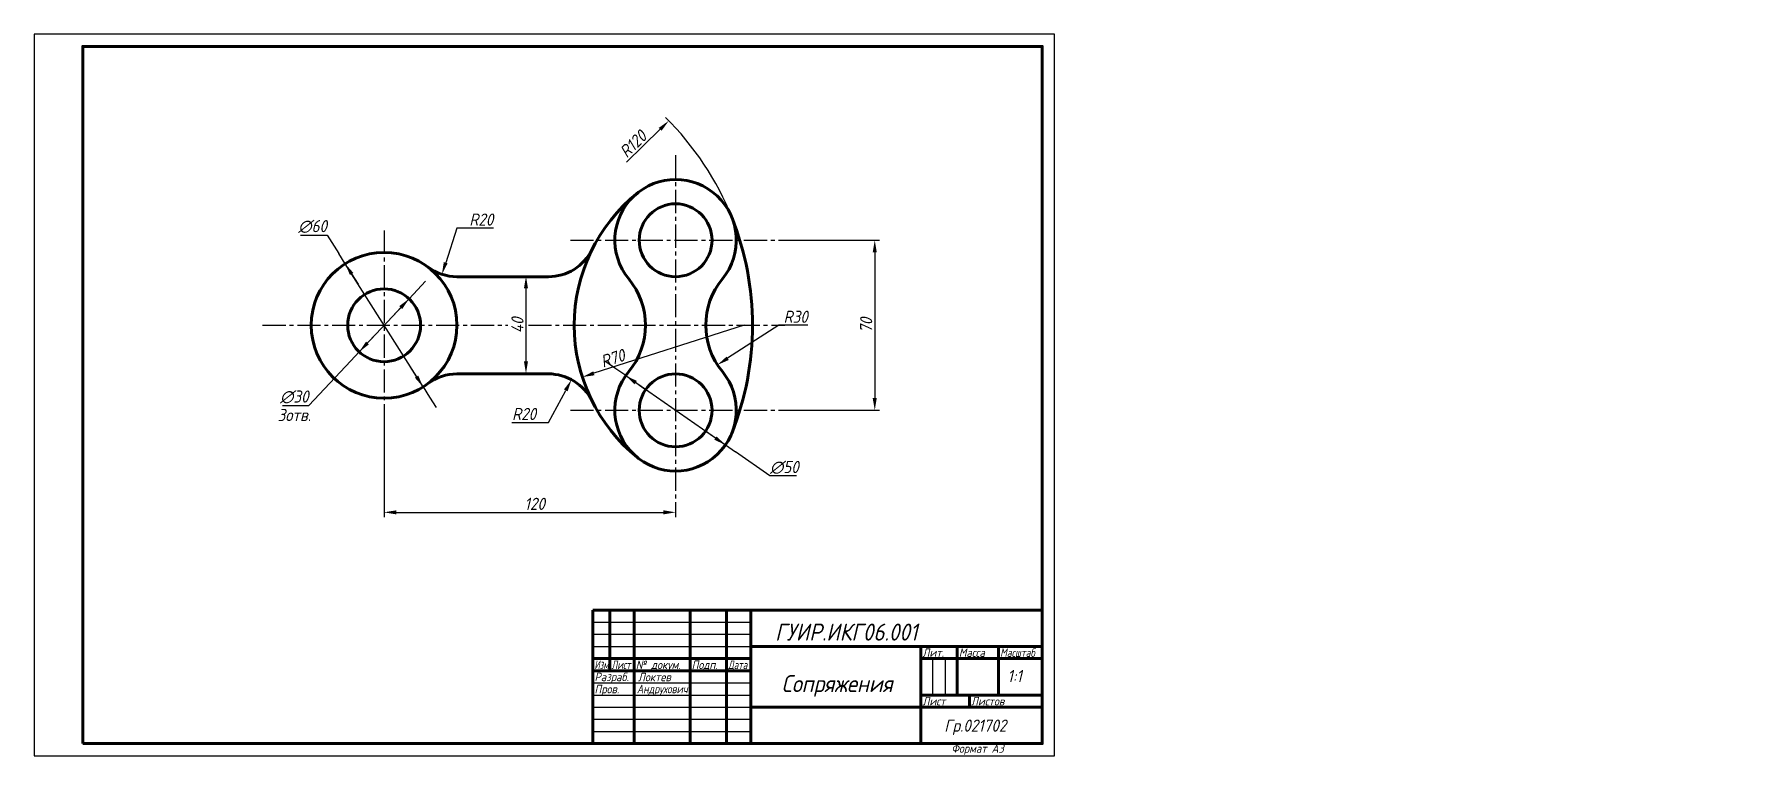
# Model space of a CAD drawing. Header units: millimetres. Extents: x 0 to 705, y 0 to 297.
import ezdxf
from ezdxf import colors
from ezdxf.entities.mleader import LeaderData, LeaderLine
from ezdxf.enums import TextEntityAlignment as Align
from ezdxf.math import Vec2, Vec3

# ---------------------------------------------------------------- set-up
doc = ezdxf.new("R2010")
doc.units = ezdxf.units.MM
doc.header["$LTSCALE"] = 0.5
doc.linetypes.add('осевая2', pattern=[28.575, 19.05, -3.175, 3.175, -3.175])
doc.layers.get('0').update_dxf_attribs({"lineweight": 60})
doc.layers.get('Defpoints').update_dxf_attribs({"color": 5})
doc.layers.add('1-оси', color=1, linetype='осевая2')
doc.layers.add('3-размеры', color=6, linetype='Continuous')
doc.layers.add('4-текст', color=7, linetype='Continuous', true_color=0x00ad00)
doc.styles.get("Standard").update_dxf_attribs({"font": 'isocpeui.ttf', "width": 0.9})
doc.dimstyles.new('Standart', dxfattribs={"dimtxt": 5, "dimasz": 5, "dimexe": 2, "dimexo": 0, "dimgap": 1, "dimtad": 1, "dimtoh": 1, "dimdec": 0, "dimtxsty": 'Standard', "dimcen": 2.5, "dimadec": 0, "dimazin": 0, "dimtfac": 1, "dimtdec": 0, "dimtmove": 0, "dimatfit": 3, "dimldrblk": 'DOTSMALL', "dimfxl": 1, "dimarcsym": 0})

# ---------------------------------------------------------------- blocks, each defined once
blk = doc.blocks.new('*D2')
at = {"layer": '3-размеры', "color": 0, "lineweight": -2, "transparency": 16777216}
for p, q in [((144.04, 138.2), (144.04, 98.2)), ((149.04, 100.2), (259.04, 100.2)), ((264.04, 103.2), (264.04, 98.2))]:
    blk.add_line(p, q, dxfattribs=at)
at = {"layer": '3-размеры', "color": 0, "transparency": 16777216}
for points in [[(149.04, 101.03), (149.04, 99.36), (144.04, 100.2)], [(259.04, 101.03), (259.04, 99.36), (264.04, 100.2)]]:
    blk.add_solid(points, dxfattribs=at)
at = {"layer": 'Defpoints', "color": 0, "transparency": 16777216}
for p in [(144.04, 138.2), (264.04, 103.2), (264.04, 100.2)]:
    blk.add_point(p, dxfattribs=at)
at = {"layer": '3-размеры', "color": 0, "transparency": 16777216, "insert": (206.04, 103.7), "char_height": 5, "attachment_point": 5}
blk.add_mtext('120', dxfattribs=at)
blk = doc.blocks.new('_DotSmall')
at = {"color": 0, "linetype": 'ByBlock', "const_width": 0.5}
blk.add_lwpolyline([(-0.0625, 0, 1), (0.0625, 0, 1)], format="xyb", close=True, dxfattribs=at)
blk = doc.blocks.new('*D3')
at = {"layer": '3-размеры', "color": 0, "lineweight": -2, "transparency": 16777216}
for p, q in [((208.45, 197.35), (200.45, 197.35)), ((202.45, 192.35), (202.45, 162.35)), ((208.45, 157.35), (200.45, 157.35))]:
    blk.add_line(p, q, dxfattribs=at)
at = {"layer": '3-размеры', "color": 0, "transparency": 16777216}
for points in [[(201.61, 192.35), (203.28, 192.35), (202.45, 197.35)], [(201.61, 162.35), (203.28, 162.35), (202.45, 157.35)]]:
    blk.add_solid(points, dxfattribs=at)
at = {"layer": 'Defpoints', "color": 0, "transparency": 16777216}
for p in [(208.45, 197.35), (202.45, 157.35), (208.45, 157.35)]:
    blk.add_point(p, dxfattribs=at)
at = {"layer": '3-размеры', "color": 0, "transparency": 16777216, "insert": (198.95, 177.2), "char_height": 5, "attachment_point": 5, "rotation": 90}
blk.add_mtext('40', dxfattribs=at)
blk = doc.blocks.new('*D4')
at = {"layer": '3-размеры', "color": 0, "lineweight": -2, "transparency": 16777216}
for p, q in [((307.35, 212.2), (348.04, 212.2)), ((346.04, 207.2), (346.04, 147.2)), ((307.35, 142.2), (348.04, 142.2))]:
    blk.add_line(p, q, dxfattribs=at)
at = {"layer": '3-размеры', "color": 0, "transparency": 16777216}
for points in [[(345.2, 207.2), (346.87, 207.2), (346.04, 212.2)], [(345.2, 147.2), (346.87, 147.2), (346.04, 142.2)]]:
    blk.add_solid(points, dxfattribs=at)
at = {"layer": 'Defpoints', "color": 0, "transparency": 16777216}
for p in [(307.35, 212.2), (307.35, 142.2), (346.04, 142.2)]:
    blk.add_point(p, dxfattribs=at)
at = {"layer": '3-размеры', "color": 0, "transparency": 16777216, "insert": (342.51, 177.2), "char_height": 5, "attachment_point": 5, "rotation": 90}
blk.add_mtext('70', dxfattribs=at)
blk = doc.blocks.new('*D10')
at = {"layer": '3-размеры', "color": 0, "lineweight": -2, "transparency": 16777216}
blk.add_line((243.89, 244.28), (257.69, 257.86), dxfattribs=at)
blk.add_arc((175.72, 177.2), 120, 21.61827, 45.49535, dxfattribs=at)
at = {"layer": '3-размеры', "color": 0, "transparency": 16777216}
blk.add_solid([(257.1, 258.45), (258.27, 257.26), (261.25, 261.37)], dxfattribs=at)
at = {"layer": 'Defpoints', "color": 0, "transparency": 16777216}
for p in [(261.25, 261.37), (175.72, 177.2)]:
    blk.add_point(p, dxfattribs=at)
at = {"layer": '3-размеры', "color": 0, "transparency": 16777216, "insert": (246.55, 251.81), "char_height": 5, "attachment_point": 5, "rotation": 44.54042}
blk.add_mtext('R120', dxfattribs=at)
blk = doc.blocks.new('*D11')
at = {"layer": '3-размеры', "color": 0, "lineweight": -2, "transparency": 16777216}
blk.add_line((292.32, 177.2), (230.4, 157.42), dxfattribs=at)
at = {"layer": '3-размеры', "color": 0, "transparency": 16777216}
blk.add_solid([(230.15, 158.21), (230.66, 156.62), (225.64, 155.9)], dxfattribs=at)
at = {"layer": 'Defpoints', "color": 0, "transparency": 16777216}
for p in [(292.32, 177.2), (225.64, 155.9)]:
    blk.add_point(p, dxfattribs=at)
at = {"layer": '3-размеры', "color": 0, "transparency": 16777216, "insert": (238.16, 163.62), "char_height": 5, "attachment_point": 5, "rotation": 17.7143}
blk.add_mtext('R70', dxfattribs=at)
blk = doc.blocks.new('*D13')
at = {"layer": '3-размеры', "color": 0, "lineweight": -2, "transparency": 16777216}
for p, q in [((109.66, 214.35), (120.55, 214.35)), ((120.55, 214.35), (125.34, 206.78)), ((128.01, 202.55), (125.34, 206.78)), ((160.07, 151.84), (128.01, 202.55)), ((130.68, 198.33), (133.35, 194.1)), ((157.4, 156.06), (154.72, 160.29)), ((160.07, 151.84), (162.74, 147.61)), ((162.74, 147.61), (165.41, 143.39))]:
    blk.add_line(p, q, dxfattribs=at)
at = {"layer": '3-размеры', "color": 0, "transparency": 16777216}
for points in [[(131.38, 198.77), (129.98, 197.88), (128.01, 202.55)], [(158.1, 156.51), (156.69, 155.62), (160.07, 151.84)]]:
    blk.add_solid(points, dxfattribs=at)
at = {"layer": 'Defpoints', "color": 0, "transparency": 16777216}
for p in [(128.01, 202.55), (160.07, 151.84)]:
    blk.add_point(p, dxfattribs=at)
at = {"layer": '3-размеры', "color": 0, "transparency": 16777216, "insert": (114.61, 217.85), "char_height": 5, "attachment_point": 5}
blk.add_mtext('∅60', dxfattribs=at)
blk = doc.blocks.new('*D14')
at = {"layer": '3-размеры', "color": 0, "lineweight": -2, "transparency": 16777216}
for p, q in [((154.31, 188.13), (157.73, 191.78)), ((157.73, 191.78), (161.15, 195.42)), ((154.31, 188.13), (133.77, 166.26)), ((150.88, 184.49), (147.46, 180.84)), ((137.19, 169.91), (140.62, 173.55)), ((113.05, 144.2), (130.35, 162.62)), ((133.77, 166.26), (130.35, 162.62)), ((102.16, 144.2), (113.05, 144.2))]:
    blk.add_line(p, q, dxfattribs=at)
at = {"layer": '3-размеры', "color": 0, "transparency": 16777216}
for points in [[(150.28, 185.06), (151.49, 183.92), (154.31, 188.13)], [(136.59, 170.48), (137.8, 169.34), (133.77, 166.26)]]:
    blk.add_solid(points, dxfattribs=at)
at = {"layer": 'Defpoints', "color": 0, "transparency": 16777216}
for p in [(154.31, 188.13), (133.77, 166.26)]:
    blk.add_point(p, dxfattribs=at)
at = {"layer": '3-размеры', "color": 0, "transparency": 16777216, "insert": (107.1, 147.7), "char_height": 5, "attachment_point": 5}
blk.add_mtext('∅30', dxfattribs=at)
blk = doc.blocks.new('*D15')
at = {"layer": '3-размеры', "color": 0, "lineweight": -2, "transparency": 16777216}
for p, q in [((239.41, 159.32), (235.3, 162.18)), ((243.51, 156.47), (239.41, 159.32)), ((243.51, 156.47), (284.56, 127.93)), ((247.62, 153.61), (251.72, 150.76)), ((280.46, 130.78), (276.35, 133.63)), ((284.56, 127.93), (288.67, 125.07)), ((302.88, 115.19), (288.67, 125.07)), ((313.78, 115.19), (302.88, 115.19))]:
    blk.add_line(p, q, dxfattribs=at)
at = {"layer": '3-размеры', "color": 0, "transparency": 16777216}
for points in [[(248.09, 154.3), (247.14, 152.93), (243.51, 156.47)], [(280.94, 131.46), (279.98, 130.1), (284.56, 127.93)]]:
    blk.add_solid(points, dxfattribs=at)
at = {"layer": 'Defpoints', "color": 0, "transparency": 16777216}
for p in [(243.51, 156.47), (284.56, 127.93)]:
    blk.add_point(p, dxfattribs=at)
at = {"layer": '3-размеры', "color": 0, "transparency": 16777216, "insert": (308.83, 118.69), "char_height": 5, "attachment_point": 5}
blk.add_mtext('∅50', dxfattribs=at)
blk = doc.blocks.new('*D18')
at = {"layer": '3-размеры', "color": 0, "lineweight": -2, "transparency": 16777216}
for p, q in [((174.04, 217.21), (169.39, 202.94)), ((189.07, 217.21), (174.04, 217.21))]:
    blk.add_line(p, q, dxfattribs=at)
at = {"layer": '3-размеры', "color": 0, "transparency": 16777216}
blk.add_solid([(168.6, 203.19), (170.18, 202.68), (167.84, 198.18)], dxfattribs=at)
at = {"layer": 'Defpoints', "color": 0, "transparency": 16777216}
for p in [(174.04, 217.2), (167.84, 198.18)]:
    blk.add_point(p, dxfattribs=at)
at = {"layer": '3-размеры', "color": 0, "transparency": 16777216, "insert": (184.06, 220.71), "char_height": 5, "attachment_point": 5}
blk.add_mtext('R20', dxfattribs=at)
blk = doc.blocks.new('*D19')
at = {"layer": '3-размеры', "color": 0, "lineweight": -2, "transparency": 16777216}
for p, q in [((211.69, 137.18), (218.83, 150.39)), ((196.67, 137.18), (211.69, 137.18))]:
    blk.add_line(p, q, dxfattribs=at)
at = {"layer": '3-размеры', "color": 0, "transparency": 16777216}
blk.add_solid([(218.1, 150.79), (219.57, 149.99), (221.21, 154.79)], dxfattribs=at)
at = {"layer": 'Defpoints', "color": 0, "transparency": 16777216}
for p in [(221.21, 154.79), (211.7, 137.2)]:
    blk.add_point(p, dxfattribs=at)
at = {"layer": '3-размеры', "color": 0, "transparency": 16777216, "insert": (201.68, 140.68), "char_height": 5, "attachment_point": 5}
blk.add_mtext('R20', dxfattribs=at)
blk = doc.blocks.new('*D20')
at = {"layer": '3-размеры', "color": 0, "lineweight": -2, "transparency": 16777216}
for p, q in [((306.48, 177.2), (285.48, 163.61)), ((318.5, 177.2), (306.48, 177.2))]:
    blk.add_line(p, q, dxfattribs=at)
at = {"layer": '3-размеры', "color": 0, "transparency": 16777216}
blk.add_solid([(285.03, 164.31), (285.93, 162.91), (281.28, 160.89)], dxfattribs=at)
at = {"layer": 'Defpoints', "color": 0, "transparency": 16777216}
for p in [(306.46, 177.2), (281.28, 160.89)]:
    blk.add_point(p, dxfattribs=at)
at = {"layer": '3-размеры', "color": 0, "transparency": 16777216, "insert": (313.49, 180.7), "char_height": 5, "attachment_point": 5}
blk.add_mtext('R30', dxfattribs=at)

msp = doc.modelspace()

# ---------------------------------------------------------------- linework, layer by layer
for p, q in [((174.04, 197.2), (211.7, 197.2)), ((174.04, 157.2), (211.7, 157.2)), ((365, 45), (365, 40))]:
    msp.add_line(p, q)
at = {"lineweight": 60}
for p, q in [((415, 60), (230, 60)), ((230, 5), (230, 60)), ((237, 60), (237, 35)), ((247, 5), (247, 60)), ((270, 60), (270, 5)), ((285, 5), (285, 60)), ((295, 60), (295, 5)), ((295, 45), (415, 45)), ((365, 5), (365, 45)), ((380, 45), (380, 25)), ((397, 25), (397, 45)), ((230, 40), (295, 40)), ((365, 40), (415, 40)), ((230, 35), (295, 35)), ((365, 25), (415, 25)), ((385, 20), (385, 25)), ((295, 20), (415, 20))]:
    msp.add_line(p, q, dxfattribs=at)
at = {"lineweight": -3}
for p, q in [((230, 55), (295, 55)), ((230, 50), (295, 50)), ((230, 45), (295, 45)), ((370, 25), (370, 40)), ((375, 40), (375, 25)), ((230, 30), (295, 30)), ((230, 25), (295, 25)), ((230, 20), (295, 20)), ((230, 15), (295, 15)), ((230, 10), (295, 10))]:
    msp.add_line(p, q, dxfattribs=at)
at = {"lineweight": 60}
msp.add_lwpolyline([(20, 5), (415, 5), (415, 292), (20, 292)], close=True, dxfattribs=at)
for centre, radius in [((264.04, 212.2), 15), ((144.04, 177.2), 30), ((144.04, 177.2), 15), ((264.04, 142.2), 15)]:
    msp.add_circle(centre, radius)
for centre, radius, start, end in [((264.04, 212.2), 25, 320.4788, 219.5212), ((292.32, 177.2), 70, 128.94244, 231.05756), ((175.72, 177.2), 120, 338.38173, 21.61827), ((211.7, 217.2), 20, 270, 333.6122), ((174.04, 217.2), 20, 233.1301, 270), ((221.61, 177.2), 30, 320.4788, 39.5212), ((306.46, 177.2), 30, 140.4788, 219.5212), ((174.04, 137.2), 20, 90, 126.8699), ((211.7, 137.2), 20, 26.3878, 90), ((264.04, 142.2), 25, 140.4788, 39.5212)]:
    msp.add_arc(centre, radius, start, end)
at = {"layer": '1-оси'}
for p, q in [((264.04, 247.2), (264.04, 103.2)), ((144.04, 216.2), (144.04, 138.2)), ((220.73, 212.2), (307.35, 212.2)), ((94.04, 177.2), (195.04, 177.2)), ((203.45, 177.2), (309.04, 177.2)), ((220.73, 142.2), (307.35, 142.2))]:
    msp.add_line(p, q, dxfattribs=at)
at = {"layer": 'Defpoints'}
msp.add_lwpolyline([(0, 0), (420, 0), (420, 297), (0, 297)], close=True, dxfattribs=at)

# ---------------------------------------------------------------- texts
at = {"lineweight": -3, "width": 0.9}
msp.add_text('Формат А3', height=3.5, dxfattribs=at).set_placement((377.6, 1.25))
at = {"layer": '3-размеры', "insert": (100.24, 142.77), "char_height": 5, "attachment_point": 1}
msp.add_mtext_dynamic_manual_height_columns('3отв.', width=10.2936, gutter_width=25, heights=[0], dxfattribs=at)
at = {"layer": '4-текст', "width": 0.9}
for s, height, p in [('ГУИР.ИКГ06.001', 7, (305.02, 47.4)), ('1:1', 5, (400.66, 30.34)), ('Локтев', 3.5, (248.58, 30.65)), ('Сопряжения', 7, (307.7, 26.2)), ('Гр.021702', 5, (374.67, 9.91))]:
    msp.add_text(s, height=height, dxfattribs=at).set_placement(p)
at = {"layer": '4-текст', "lineweight": -3}
for s, width, p in [('Лит.', 0.9, (365.67, 40.7)), ('Масса', 0.9, (380.67, 40.7)), ('Масштаб', 0.8, (397.67, 40.7)), ('Изм.', 0.7, (230.67, 35.7)), ('Лист', 0.75, (237.67, 35.7)), ('№ докум.', 0.9, (247.67, 35.7)), ('Подп.', 0.9, (270.67, 35.7)), ('Дата', 0.75, (285.67, 35.7)), ('Разраб.', 0.9, (230.67, 30.7)), ('Пров.', 0.9, (230.67, 25.7)), ('Лист', 0.9, (365.67, 20.7)), ('Листов', 0.9, (385.67, 20.7))]:
    msp.add_text(s, height=3.5, dxfattribs=dict(at, width=width)).set_placement(p)
at = {"layer": '4-текст', "width": 0.794747}
msp.add_text('Андрухович', height=3.5, dxfattribs=at).set_placement((248.11, 25.73), (269.04, 25.73), align=Align.FIT)

# ---------------------------------------------------------------- dimensions: what is measured, and where the dimension line sits
at = {"layer": '3-размеры'}
dim = msp.add_radius_dim(center=(175.72, 177.2), mpoint=(261.25, 261.37), dimstyle='Standart', dxfattribs=at)
dim.commit()
dim.dimension.update_dxf_attribs({"geometry": '*D10', "text_midpoint": (249.01, 249.32), "dimtype": 164})
for p1, p2, picture, middle in [((160.07, 151.84), (128.01, 202.55), '*D13', (114.61, 214.35)), ((154.31, 188.13), (133.77, 166.26), '*D14', (107.1, 144.2)), ((243.51, 156.47), (284.56, 127.93), '*D15', (308.83, 115.19))]:
    dim = msp.add_diameter_dim_2p(p1=p1, p2=p2, dimstyle='Standart', dxfattribs=at)
    dim.commit()
    dim.dimension.update_dxf_attribs({"geometry": picture, "text_midpoint": middle, "dimtype": 163})
for center, mpoint, override, picture, middle in [((174.04, 217.2), (167.84, 198.18), {"dimgap": 1}, '*D18', (184.06, 217.21)), ((306.46, 177.2), (281.28, 160.89), {"dimgap": 1}, '*D20', (313.49, 177.2)), ((292.32, 177.2), (225.64, 155.9), {"dimtmove": 2}, '*D11', (238.16, 163.62)), ((211.7, 137.2), (221.21, 154.79), {"dimgap": 1}, '*D19', (201.68, 137.18))]:
    dim = msp.add_radius_dim(center=center, mpoint=mpoint, dimstyle='Standart', override=override, dxfattribs=at)
    dim.commit()
    dim.dimension.update_dxf_attribs({"geometry": picture, "text_midpoint": middle, "dimtype": 164})
for base, p1, p2, picture, middle in [((346.04, 142.2), (307.35, 212.2), (307.35, 142.2), '*D4', (346.04, 177.2)), ((202.45, 157.35), (208.45, 197.35), (208.45, 157.35), '*D3', (202.45, 177.2))]:
    dim = msp.add_linear_dim(base=base, p1=p1, p2=p2, angle=90, dimstyle='Standart', dxfattribs=at)
    dim.commit()
    dim.dimension.update_dxf_attribs({"geometry": picture, "text_midpoint": middle, "dimtype": 160})
dim = msp.add_linear_dim(base=(264.04, 100.2), p1=(144.04, 138.2), p2=(264.04, 103.2), dimstyle='Standart', dxfattribs=at)
dim.commit()
dim.dimension.update_dxf_attribs({"geometry": '*D2', "text_midpoint": (206.04, 100.2), "dimtype": 160})

# ---------------------------------------------------------------- leaders
ml = msp.add_multileader_mtext('Standard', dxfattribs=at)
ml.set_content('', color=256)
ml.set_leader_properties()
ml.build(insert=Vec2(0, 0))
ml.multileader.update_dxf_attribs({"text_right_attachment_type": 6, "dogleg_length": 0.36})
ctx = ml.context
ctx.base_point, ctx.plane_origin = Vec3(702.63, 75.25), Vec3(716.64, 73.25)
ctx.right_attachment, ctx.text_align_type = 6, 2
notes = []
notes.append((ctx, [(0, (0, 0, 0), (0, 0), (1, 0), 1, [])]))
ctx.mtext.insert, ctx.mtext.alignment, ctx.mtext.flow_direction = Vec3(704.63, 77.25), 3, 5
for ctx, leaders in notes:
    for number, flags, end, landing, length, lines in leaders:
        leader = LeaderData()
        leader.index, (leader.has_last_leader_line, leader.has_dogleg_vector, leader.attachment_direction) = number, flags
        leader.last_leader_point, leader.dogleg_vector, leader.dogleg_length = Vec3(end), Vec3(landing), length
        for number, points, colour, breaks in lines:
            line = LeaderLine()
            line.index, line.vertices, line.color, line.breaks = number, Vec3.list(points), colors.encode_raw_color(colour), breaks
            leader.lines.append(line)
        ctx.leaders.append(leader)

doc.saveas('drawing.dxf')
